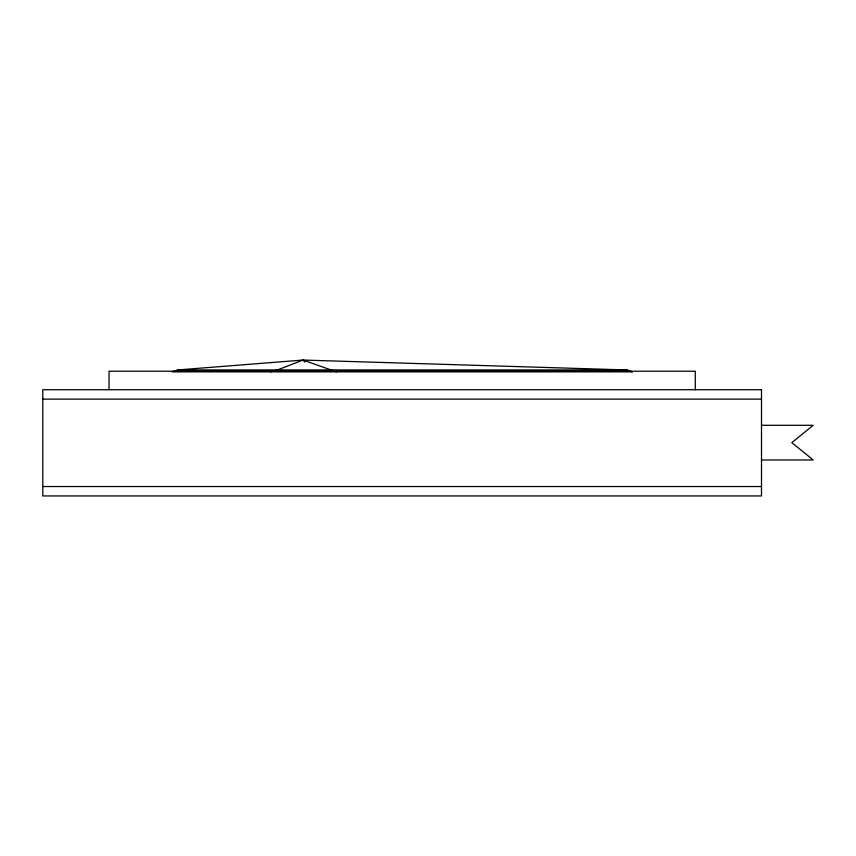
<?xml version="1.0" encoding="UTF-8"?>
<svg xmlns="http://www.w3.org/2000/svg" width="856" height="856" viewBox="0 0 856 856"><rect width="100%" height="100%" fill="white"/><g stroke="black" fill="none" stroke-linecap="round" stroke-linejoin="round"><path stroke-width="1.28" d="M336.387 371.857L303.056 360.055L177.759 369.942L172.013 371.857L632.274 371.857L626.667 369.942L303.056 360.055L277.472 369.942L270.635 371.857M177.759 369.942L626.667 369.942M42.8 399.131L761.498 399.131M761.498 425.293L813.2 425.293L791.811 442.638L813.2 459.982L761.498 459.982M42.8 486.54L761.498 486.54M626.517 369.942L632.274 371.857M303.056 360.055L304.736 362.035M695.286 389.715L695.286 371.215L109.022 371.215L109.022 389.715M761.498 389.715L42.8 389.715L42.8 495.945L761.498 495.945L761.498 389.715"/></g></svg>
